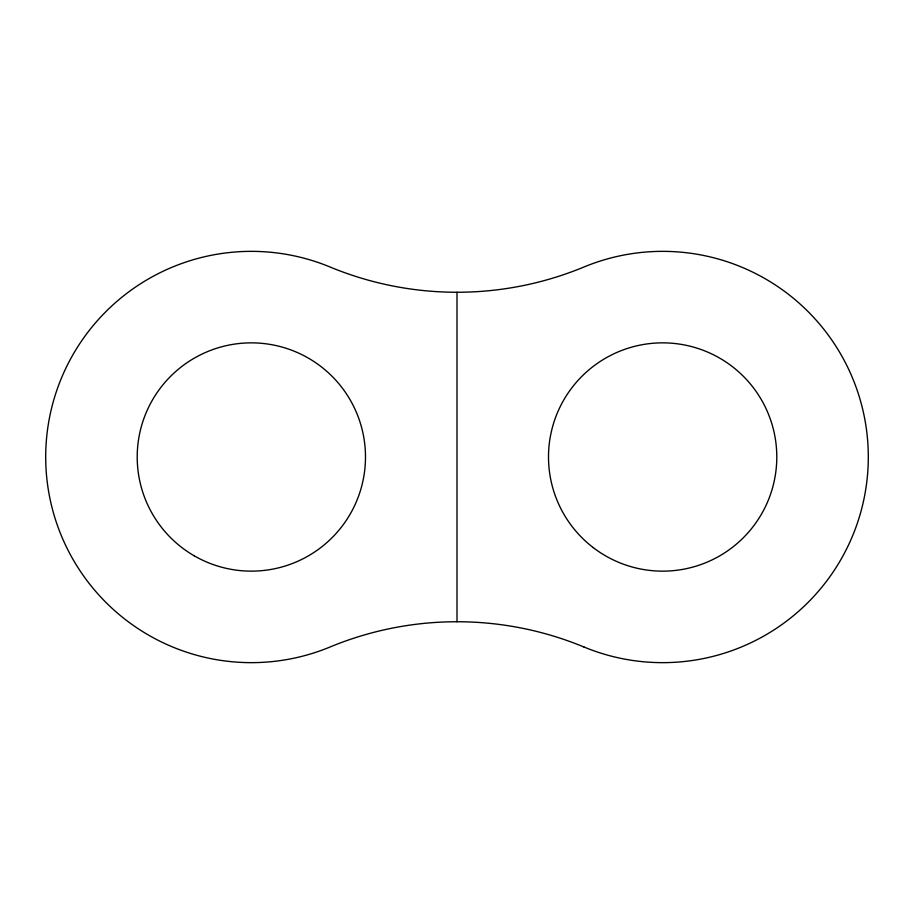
<?xml version="1.0" encoding="UTF-8"?>
<svg xmlns="http://www.w3.org/2000/svg" width="914" height="914" viewBox="0 0 914 914"><rect width="100%" height="100%" fill="white"/><g stroke="black" fill="none" stroke-linecap="round" stroke-linejoin="round"><path stroke-width="1.37" d="M457 292.252L457 621.749M593.163 547.555A114.136 114.136 0 0 0 775.815 471.898A114.136 114.136 0 0 0 618.972 351.547A114.136 114.136 0 0 0 593.163 547.555M583.955 646.998A331.736 331.736 0 0 0 330.045 646.998A205.65 205.65 0 0 1 45.7 457A205.65 205.65 0 0 1 330.045 267.002A331.736 331.736 0 0 0 583.955 267.002A205.65 205.65 0 0 1 868.3 457A205.65 205.65 0 0 1 583.955 646.998M194.282 555.849A114.136 114.136 0 0 0 365.486 457A114.136 114.136 0 0 0 194.282 358.151A114.136 114.136 0 0 0 194.282 555.849"/></g></svg>
